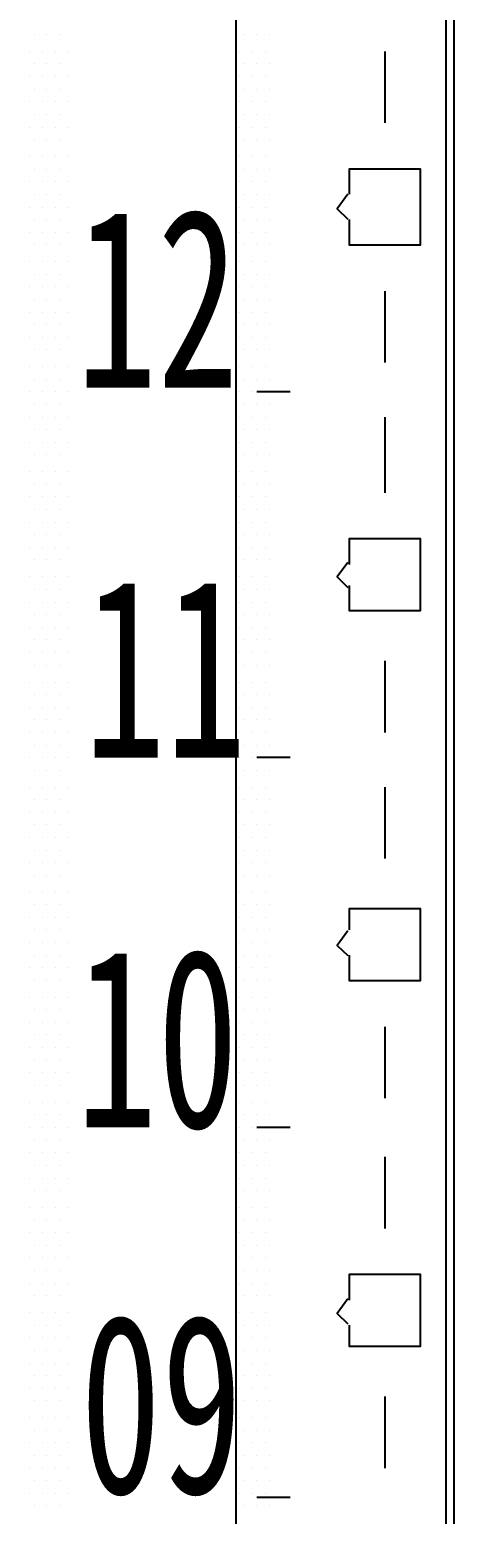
# Model space of a CAD drawing. Header units: metres. Extents: x 17 to 1264, y 17 to 859.
# Drawn here: x 307.7 to 322.3, y 221.8 to 272.6 of the extents above; entities that cross this region are included whole.
import ezdxf

# ---------------------------------------------------------------- set-up
doc = ezdxf.new("R2010")
doc.units = ezdxf.units.M
for name, color, linetype in [('LINES', 7, 'Continuous'), ('POLYLINES', 4, 'Continuous'), ('TEXTS', 3, 'Continuous')]:
    doc.layers.add(name, color=color, linetype=linetype)

msp = doc.modelspace()

# ---------------------------------------------------------------- linework, layer by layer
at = {"layer": 'LINES'}
for p, q in [((322.27, 121.54), (322.27, 716.83)), ((307.87, 272.45), (307.87, 272.45)), ((308.3, 272.45), (308.3, 272.45)), ((308.73, 272.45), (308.73, 272.45)), ((315.07, 272.45), (315.07, 272.45)), ((315.5, 272.45), (315.5, 272.45)), ((315.93, 272.45), (315.93, 272.45)), ((307.72, 271.87), (307.72, 271.87)), ((308.15, 271.87), (308.15, 271.87)), ((308.59, 271.87), (308.59, 271.87)), ((309.02, 271.87), (309.02, 271.87)), ((314.92, 271.87), (314.92, 271.87)), ((315.35, 271.87), (315.35, 271.87)), ((315.79, 271.87), (315.79, 271.87)), ((319.89, 271.87), (319.89, 269.42)), ((307.87, 271.44), (307.87, 271.44)), ((308.3, 271.44), (308.3, 271.44)), ((308.73, 271.44), (308.73, 271.44)), ((315.07, 271.44), (315.07, 271.44)), ((315.5, 271.44), (315.5, 271.44)), ((315.93, 271.44), (315.93, 271.44)), ((307.72, 271.01), (307.72, 271.01)), ((307.87, 270.58), (307.87, 270.58)), ((308.15, 271.01), (308.15, 271.01)), ((308.3, 270.58), (308.3, 270.58)), ((308.59, 271.01), (308.59, 271.01)), ((308.73, 270.58), (308.73, 270.58)), ((309.02, 271.01), (309.02, 271.01)), ((314.92, 271.01), (314.92, 271.01)), ((315.07, 270.58), (315.07, 270.58)), ((315.35, 271.01), (315.35, 271.01)), ((315.5, 270.58), (315.5, 270.58)), ((315.79, 271.01), (315.79, 271.01)), ((315.93, 270.58), (315.93, 270.58)), ((307.72, 270.14), (307.72, 270.14)), ((308.15, 270.14), (308.15, 270.14)), ((308.59, 270.14), (308.59, 270.14)), ((309.02, 270.14), (309.02, 270.14)), ((314.92, 270.14), (314.92, 270.14)), ((315.35, 270.14), (315.35, 270.14)), ((315.79, 270.14), (315.79, 270.14)), ((307.87, 269.71), (307.87, 269.71)), ((308.3, 269.71), (308.3, 269.71)), ((308.73, 269.71), (308.73, 269.71)), ((315.07, 269.71), (315.07, 269.71)), ((315.5, 269.71), (315.5, 269.71)), ((315.93, 269.71), (315.93, 269.71)), ((307.72, 269.28), (307.72, 269.28)), ((308.15, 269.28), (308.15, 269.28)), ((308.59, 269.28), (308.59, 269.28)), ((309.02, 269.28), (309.02, 269.28)), ((314.92, 269.28), (314.92, 269.28)), ((315.35, 269.28), (315.35, 269.28)), ((315.79, 269.28), (315.79, 269.28)), ((307.87, 268.85), (307.87, 268.85)), ((308.3, 268.85), (308.3, 268.85)), ((308.73, 268.85), (308.73, 268.85)), ((315.07, 268.85), (315.07, 268.85)), ((315.5, 268.85), (315.5, 268.85)), ((315.93, 268.85), (315.93, 268.85)), ((307.72, 268.27), (307.72, 268.27)), ((308.15, 268.27), (308.15, 268.27)), ((308.59, 268.27), (308.59, 268.27)), ((309.02, 268.27), (309.02, 268.27)), ((314.92, 268.27), (314.92, 268.27)), ((315.35, 268.27), (315.35, 268.27)), ((315.79, 268.27), (315.79, 268.27)), ((307.87, 267.84), (307.87, 267.84)), ((308.3, 267.84), (308.3, 267.84)), ((308.73, 267.84), (308.73, 267.84)), ((315.07, 267.84), (315.07, 267.84)), ((315.5, 267.84), (315.5, 267.84)), ((315.93, 267.84), (315.93, 267.84)), ((307.72, 267.41), (307.72, 267.41)), ((308.15, 267.41), (308.15, 267.41)), ((308.59, 267.41), (308.59, 267.41)), ((309.02, 267.41), (309.02, 267.41)), ((314.92, 267.41), (314.92, 267.41)), ((315.35, 267.41), (315.35, 267.41)), ((315.79, 267.41), (315.79, 267.41)), ((307.72, 266.54), (307.72, 266.54)), ((307.87, 266.98), (307.87, 266.98)), ((308.15, 266.54), (308.15, 266.54)), ((308.3, 266.98), (308.3, 266.98)), ((308.59, 266.54), (308.59, 266.54)), ((308.73, 266.98), (308.73, 266.98)), ((309.02, 266.54), (309.02, 266.54)), ((314.92, 266.54), (314.92, 266.54)), ((315.07, 266.98), (315.07, 266.98)), ((315.35, 266.54), (315.35, 266.54)), ((315.5, 266.98), (315.5, 266.98)), ((315.79, 266.54), (315.79, 266.54)), ((315.93, 266.98), (315.93, 266.98)), ((307.87, 266.11), (307.87, 266.11)), ((308.3, 266.11), (308.3, 266.11)), ((308.73, 266.11), (308.73, 266.11)), ((315.07, 266.11), (315.07, 266.11)), ((315.5, 266.11), (315.5, 266.11)), ((315.93, 266.11), (315.93, 266.11)), ((307.72, 265.68), (307.72, 265.68)), ((308.15, 265.68), (308.15, 265.68)), ((308.59, 265.68), (308.59, 265.68)), ((309.02, 265.68), (309.02, 265.68)), ((314.92, 265.68), (314.92, 265.68)), ((315.35, 265.68), (315.35, 265.68)), ((315.79, 265.68), (315.79, 265.68)), ((307.87, 265.25), (307.87, 265.25)), ((308.3, 265.25), (308.3, 265.25)), ((308.73, 265.25), (308.73, 265.25)), ((315.07, 265.25), (315.07, 265.25)), ((315.5, 265.25), (315.5, 265.25)), ((315.93, 265.25), (315.93, 265.25)), ((307.72, 264.67), (307.72, 264.67)), ((308.15, 264.67), (308.15, 264.67)), ((308.59, 264.67), (308.59, 264.67)), ((309.02, 264.67), (309.02, 264.67)), ((314.92, 264.67), (314.92, 264.67)), ((315.35, 264.67), (315.35, 264.67)), ((315.79, 264.67), (315.79, 264.67)), ((307.87, 264.24), (307.87, 264.24)), ((308.3, 264.24), (308.3, 264.24)), ((308.73, 264.24), (308.73, 264.24)), ((315.07, 264.24), (315.07, 264.24)), ((315.5, 264.24), (315.5, 264.24)), ((315.93, 264.24), (315.93, 264.24)), ((307.72, 263.81), (307.72, 263.81)), ((308.15, 263.81), (308.15, 263.81)), ((308.59, 263.81), (308.59, 263.81)), ((309.02, 263.81), (309.02, 263.81)), ((314.92, 263.81), (314.92, 263.81)), ((315.35, 263.81), (315.35, 263.81)), ((315.79, 263.81), (315.79, 263.81)), ((319.89, 263.66), (319.89, 261.22)), ((307.72, 262.94), (307.72, 262.94)), ((307.87, 263.38), (307.87, 263.38)), ((308.15, 262.94), (308.15, 262.94)), ((308.3, 263.38), (308.3, 263.38)), ((308.59, 262.94), (308.59, 262.94)), ((308.73, 263.38), (308.73, 263.38)), ((309.02, 262.94), (309.02, 262.94)), ((314.92, 262.94), (314.92, 262.94)), ((315.07, 263.38), (315.07, 263.38)), ((315.35, 262.94), (315.35, 262.94)), ((315.5, 263.38), (315.5, 263.38)), ((315.79, 262.94), (315.79, 262.94)), ((315.93, 263.38), (315.93, 263.38)), ((307.87, 262.51), (307.87, 262.51)), ((308.3, 262.51), (308.3, 262.51)), ((308.73, 262.51), (308.73, 262.51)), ((315.07, 262.51), (315.07, 262.51)), ((315.5, 262.51), (315.5, 262.51)), ((315.93, 262.51), (315.93, 262.51)), ((307.72, 262.08), (307.72, 262.08)), ((308.15, 262.08), (308.15, 262.08)), ((308.59, 262.08), (308.59, 262.08)), ((309.02, 262.08), (309.02, 262.08)), ((314.92, 262.08), (314.92, 262.08)), ((315.35, 262.08), (315.35, 262.08)), ((315.79, 262.08), (315.79, 262.08)), ((307.87, 261.65), (307.87, 261.65)), ((308.3, 261.65), (308.3, 261.65)), ((308.73, 261.65), (308.73, 261.65)), ((315.07, 261.65), (315.07, 261.65)), ((315.5, 261.65), (315.5, 261.65)), ((315.93, 261.65), (315.93, 261.65)), ((307.72, 261.07), (307.72, 261.07)), ((308.15, 261.07), (308.15, 261.07)), ((308.59, 261.07), (308.59, 261.07)), ((309.02, 261.07), (309.02, 261.07)), ((314.92, 261.07), (314.92, 261.07)), ((315.35, 261.07), (315.35, 261.07)), ((315.79, 261.07), (315.79, 261.07)), ((307.87, 260.64), (307.87, 260.64)), ((308.3, 260.64), (308.3, 260.64)), ((308.73, 260.64), (308.73, 260.64)), ((315.07, 260.64), (315.07, 260.64)), ((315.5, 260.64), (315.5, 260.64)), ((315.93, 260.64), (315.93, 260.64)), ((307.72, 260.21), (307.72, 260.21)), ((308.15, 260.21), (308.15, 260.21)), ((308.59, 260.21), (308.59, 260.21)), ((309.02, 260.21), (309.02, 260.21)), ((314.92, 260.21), (314.92, 260.21)), ((315.35, 260.21), (315.35, 260.21)), ((316.65, 260.21), (315.5, 260.21)), ((315.79, 260.21), (315.79, 260.21)), ((307.87, 259.78), (307.87, 259.78)), ((308.3, 259.78), (308.3, 259.78)), ((308.73, 259.78), (308.73, 259.78)), ((315.07, 259.78), (315.07, 259.78)), ((315.5, 259.78), (315.5, 259.78)), ((315.93, 259.78), (315.93, 259.78)), ((307.72, 259.34), (307.72, 259.34)), ((307.87, 258.91), (307.87, 258.91)), ((308.15, 259.34), (308.15, 259.34)), ((308.3, 258.91), (308.3, 258.91)), ((308.59, 259.34), (308.59, 259.34)), ((308.73, 258.91), (308.73, 258.91)), ((309.02, 259.34), (309.02, 259.34)), ((314.92, 259.34), (314.92, 259.34)), ((315.07, 258.91), (315.07, 258.91)), ((315.35, 259.34), (315.35, 259.34)), ((315.5, 258.91), (315.5, 258.91)), ((315.79, 259.34), (315.79, 259.34)), ((315.93, 258.91), (315.93, 258.91)), ((319.89, 259.34), (319.89, 256.75)), ((307.72, 258.48), (307.72, 258.48)), ((308.15, 258.48), (308.15, 258.48)), ((308.59, 258.48), (308.59, 258.48)), ((309.02, 258.48), (309.02, 258.48)), ((314.92, 258.48), (314.92, 258.48)), ((315.35, 258.48), (315.35, 258.48)), ((315.79, 258.48), (315.79, 258.48)), ((307.87, 258.05), (307.87, 258.05)), ((308.3, 258.05), (308.3, 258.05)), ((308.73, 258.05), (308.73, 258.05)), ((315.07, 258.05), (315.07, 258.05)), ((315.5, 258.05), (315.5, 258.05)), ((315.93, 258.05), (315.93, 258.05)), ((307.72, 257.47), (307.72, 257.47)), ((308.15, 257.47), (308.15, 257.47)), ((308.59, 257.47), (308.59, 257.47)), ((309.02, 257.47), (309.02, 257.47)), ((314.92, 257.47), (314.92, 257.47)), ((315.35, 257.47), (315.35, 257.47)), ((315.79, 257.47), (315.79, 257.47)), ((307.87, 257.04), (307.87, 257.04)), ((308.3, 257.04), (308.3, 257.04)), ((308.73, 257.04), (308.73, 257.04)), ((315.07, 257.04), (315.07, 257.04)), ((315.5, 257.04), (315.5, 257.04)), ((315.93, 257.04), (315.93, 257.04)), ((307.72, 256.61), (307.72, 256.61)), ((308.15, 256.61), (308.15, 256.61)), ((308.59, 256.61), (308.59, 256.61)), ((309.02, 256.61), (309.02, 256.61)), ((314.92, 256.61), (314.92, 256.61)), ((315.35, 256.61), (315.35, 256.61)), ((315.79, 256.61), (315.79, 256.61)), ((307.87, 256.18), (307.87, 256.18)), ((308.3, 256.18), (308.3, 256.18)), ((308.73, 256.18), (308.73, 256.18)), ((315.07, 256.18), (315.07, 256.18)), ((315.5, 256.18), (315.5, 256.18)), ((315.93, 256.18), (315.93, 256.18)), ((307.72, 255.74), (307.72, 255.74)), ((307.87, 255.31), (307.87, 255.31)), ((308.15, 255.74), (308.15, 255.74)), ((308.3, 255.31), (308.3, 255.31)), ((308.59, 255.74), (308.59, 255.74)), ((308.73, 255.31), (308.73, 255.31)), ((309.02, 255.74), (309.02, 255.74)), ((314.92, 255.74), (314.92, 255.74)), ((315.07, 255.31), (315.07, 255.31)), ((315.35, 255.74), (315.35, 255.74)), ((315.5, 255.31), (315.5, 255.31)), ((315.79, 255.74), (315.79, 255.74)), ((315.93, 255.31), (315.93, 255.31)), ((307.72, 254.88), (307.72, 254.88)), ((308.15, 254.88), (308.15, 254.88)), ((308.59, 254.88), (308.59, 254.88)), ((309.02, 254.88), (309.02, 254.88)), ((314.92, 254.88), (314.92, 254.88)), ((315.35, 254.88), (315.35, 254.88)), ((315.79, 254.88), (315.79, 254.88)), ((307.87, 254.45), (307.87, 254.45)), ((308.3, 254.45), (308.3, 254.45)), ((308.73, 254.45), (308.73, 254.45)), ((315.07, 254.45), (315.07, 254.45)), ((315.5, 254.45), (315.5, 254.45)), ((315.93, 254.45), (315.93, 254.45)), ((307.72, 253.87), (307.72, 253.87)), ((308.15, 253.87), (308.15, 253.87)), ((308.59, 253.87), (308.59, 253.87)), ((309.02, 253.87), (309.02, 253.87)), ((314.92, 253.87), (314.92, 253.87)), ((315.35, 253.87), (315.35, 253.87)), ((315.79, 253.87), (315.79, 253.87)), ((307.87, 253.44), (307.87, 253.44)), ((308.3, 253.44), (308.3, 253.44)), ((308.73, 253.44), (308.73, 253.44)), ((315.07, 253.44), (315.07, 253.44)), ((315.5, 253.44), (315.5, 253.44)), ((315.93, 253.44), (315.93, 253.44)), ((307.72, 253.01), (307.72, 253.01)), ((308.15, 253.01), (308.15, 253.01)), ((308.59, 253.01), (308.59, 253.01)), ((309.02, 253.01), (309.02, 253.01)), ((314.92, 253.01), (314.92, 253.01)), ((315.35, 253.01), (315.35, 253.01)), ((315.79, 253.01), (315.79, 253.01)), ((307.87, 252.58), (307.87, 252.58)), ((308.3, 252.58), (308.3, 252.58)), ((308.73, 252.58), (308.73, 252.58)), ((315.07, 252.58), (315.07, 252.58)), ((315.5, 252.58), (315.5, 252.58)), ((315.93, 252.58), (315.93, 252.58)), ((307.72, 252.14), (307.72, 252.14)), ((308.15, 252.14), (308.15, 252.14)), ((308.59, 252.14), (308.59, 252.14)), ((309.02, 252.14), (309.02, 252.14)), ((314.92, 252.14), (314.92, 252.14)), ((315.35, 252.14), (315.35, 252.14)), ((315.79, 252.14), (315.79, 252.14)), ((307.72, 251.28), (307.72, 251.28)), ((307.87, 251.71), (307.87, 251.71)), ((308.15, 251.28), (308.15, 251.28)), ((308.3, 251.71), (308.3, 251.71)), ((308.59, 251.28), (308.59, 251.28)), ((308.73, 251.71), (308.73, 251.71)), ((309.02, 251.28), (309.02, 251.28)), ((314.92, 251.28), (314.92, 251.28)), ((315.07, 251.71), (315.07, 251.71)), ((315.35, 251.28), (315.35, 251.28)), ((315.5, 251.71), (315.5, 251.71)), ((315.79, 251.28), (315.79, 251.28)), ((315.93, 251.71), (315.93, 251.71)), ((307.87, 250.85), (307.87, 250.85)), ((308.3, 250.85), (308.3, 250.85)), ((308.73, 250.85), (308.73, 250.85)), ((315.07, 250.85), (315.07, 250.85)), ((315.5, 250.85), (315.5, 250.85)), ((315.93, 250.85), (315.93, 250.85)), ((319.89, 250.99), (319.89, 248.54)), ((307.72, 250.27), (307.72, 250.27)), ((308.15, 250.27), (308.15, 250.27)), ((308.59, 250.27), (308.59, 250.27)), ((309.02, 250.27), (309.02, 250.27)), ((314.92, 250.27), (314.92, 250.27)), ((315.35, 250.27), (315.35, 250.27)), ((315.79, 250.27), (315.79, 250.27)), ((307.87, 249.84), (307.87, 249.84)), ((308.3, 249.84), (308.3, 249.84)), ((308.73, 249.84), (308.73, 249.84)), ((315.07, 249.84), (315.07, 249.84)), ((315.5, 249.84), (315.5, 249.84)), ((315.93, 249.84), (315.93, 249.84)), ((307.72, 249.41), (307.72, 249.41)), ((308.15, 249.41), (308.15, 249.41)), ((308.59, 249.41), (308.59, 249.41)), ((309.02, 249.41), (309.02, 249.41)), ((314.92, 249.41), (314.92, 249.41)), ((315.35, 249.41), (315.35, 249.41)), ((315.79, 249.41), (315.79, 249.41)), ((307.87, 248.98), (307.87, 248.98)), ((308.3, 248.98), (308.3, 248.98)), ((308.73, 248.98), (308.73, 248.98)), ((315.07, 248.98), (315.07, 248.98)), ((315.5, 248.98), (315.5, 248.98)), ((315.93, 248.98), (315.93, 248.98)), ((307.72, 248.54), (307.72, 248.54)), ((308.15, 248.54), (308.15, 248.54)), ((308.59, 248.54), (308.59, 248.54)), ((309.02, 248.54), (309.02, 248.54)), ((314.92, 248.54), (314.92, 248.54)), ((315.35, 248.54), (315.35, 248.54)), ((315.79, 248.54), (315.79, 248.54)), ((307.72, 247.68), (307.72, 247.68)), ((307.87, 248.11), (307.87, 248.11)), ((308.15, 247.68), (308.15, 247.68)), ((308.3, 248.11), (308.3, 248.11)), ((308.59, 247.68), (308.59, 247.68)), ((308.73, 248.11), (308.73, 248.11)), ((309.02, 247.68), (309.02, 247.68)), ((314.92, 247.68), (314.92, 247.68)), ((315.07, 248.11), (315.07, 248.11)), ((315.35, 247.68), (315.35, 247.68)), ((315.5, 248.11), (315.5, 248.11)), ((316.65, 247.68), (315.5, 247.68)), ((315.79, 247.68), (315.79, 247.68)), ((315.93, 248.11), (315.93, 248.11)), ((307.87, 247.25), (307.87, 247.25)), ((308.3, 247.25), (308.3, 247.25)), ((308.73, 247.25), (308.73, 247.25)), ((315.07, 247.25), (315.07, 247.25)), ((315.5, 247.25), (315.5, 247.25)), ((315.93, 247.25), (315.93, 247.25)), ((307.72, 246.67), (307.72, 246.67)), ((308.15, 246.67), (308.15, 246.67)), ((308.59, 246.67), (308.59, 246.67)), ((309.02, 246.67), (309.02, 246.67)), ((314.92, 246.67), (314.92, 246.67)), ((315.35, 246.67), (315.35, 246.67)), ((315.79, 246.67), (315.79, 246.67)), ((319.89, 246.67), (319.89, 244.22)), ((307.87, 246.24), (307.87, 246.24)), ((308.3, 246.24), (308.3, 246.24)), ((308.73, 246.24), (308.73, 246.24)), ((315.07, 246.24), (315.07, 246.24)), ((315.5, 246.24), (315.5, 246.24)), ((315.93, 246.24), (315.93, 246.24)), ((307.72, 245.81), (307.72, 245.81)), ((308.15, 245.81), (308.15, 245.81)), ((308.59, 245.81), (308.59, 245.81)), ((309.02, 245.81), (309.02, 245.81)), ((314.92, 245.81), (314.92, 245.81)), ((315.35, 245.81), (315.35, 245.81)), ((315.79, 245.81), (315.79, 245.81)), ((307.87, 245.38), (307.87, 245.38)), ((308.3, 245.38), (308.3, 245.38)), ((308.73, 245.38), (308.73, 245.38)), ((315.07, 245.38), (315.07, 245.38)), ((315.5, 245.38), (315.5, 245.38)), ((315.93, 245.38), (315.93, 245.38)), ((307.72, 244.94), (307.72, 244.94)), ((308.15, 244.94), (308.15, 244.94)), ((308.59, 244.94), (308.59, 244.94)), ((309.02, 244.94), (309.02, 244.94)), ((314.92, 244.94), (314.92, 244.94)), ((315.35, 244.94), (315.35, 244.94)), ((315.79, 244.94), (315.79, 244.94)), ((307.87, 244.51), (307.87, 244.51)), ((308.3, 244.51), (308.3, 244.51)), ((308.73, 244.51), (308.73, 244.51)), ((315.07, 244.51), (315.07, 244.51)), ((315.5, 244.51), (315.5, 244.51)), ((315.93, 244.51), (315.93, 244.51)), ((307.72, 244.08), (307.72, 244.08)), ((307.87, 243.65), (307.87, 243.65)), ((308.15, 244.08), (308.15, 244.08)), ((308.3, 243.65), (308.3, 243.65)), ((308.59, 244.08), (308.59, 244.08)), ((308.73, 243.65), (308.73, 243.65)), ((309.02, 244.08), (309.02, 244.08)), ((314.92, 244.08), (314.92, 244.08)), ((315.07, 243.65), (315.07, 243.65)), ((315.35, 244.08), (315.35, 244.08)), ((315.5, 243.65), (315.5, 243.65)), ((315.79, 244.08), (315.79, 244.08)), ((315.93, 243.65), (315.93, 243.65)), ((307.72, 243.07), (307.72, 243.07)), ((307.87, 242.64), (307.87, 242.64)), ((308.15, 243.07), (308.15, 243.07)), ((308.3, 242.64), (308.3, 242.64)), ((308.59, 243.07), (308.59, 243.07)), ((308.73, 242.64), (308.73, 242.64)), ((309.02, 243.07), (309.02, 243.07)), ((314.92, 243.07), (314.92, 243.07)), ((315.07, 242.64), (315.07, 242.64)), ((315.35, 243.07), (315.35, 243.07)), ((315.5, 242.64), (315.5, 242.64)), ((315.79, 243.07), (315.79, 243.07)), ((315.93, 242.64), (315.93, 242.64)), ((307.72, 242.21), (307.72, 242.21)), ((308.15, 242.21), (308.15, 242.21)), ((308.59, 242.21), (308.59, 242.21)), ((309.02, 242.21), (309.02, 242.21)), ((314.92, 242.21), (314.92, 242.21)), ((315.35, 242.21), (315.35, 242.21)), ((315.79, 242.21), (315.79, 242.21)), ((307.87, 241.78), (307.87, 241.78)), ((308.3, 241.78), (308.3, 241.78)), ((308.73, 241.78), (308.73, 241.78)), ((315.07, 241.78), (315.07, 241.78)), ((315.5, 241.78), (315.5, 241.78)), ((315.93, 241.78), (315.93, 241.78)), ((307.72, 241.34), (307.72, 241.34)), ((308.15, 241.34), (308.15, 241.34)), ((308.59, 241.34), (308.59, 241.34)), ((309.02, 241.34), (309.02, 241.34)), ((314.92, 241.34), (314.92, 241.34)), ((315.35, 241.34), (315.35, 241.34)), ((315.79, 241.34), (315.79, 241.34)), ((307.87, 240.91), (307.87, 240.91)), ((308.3, 240.91), (308.3, 240.91)), ((308.73, 240.91), (308.73, 240.91)), ((315.07, 240.91), (315.07, 240.91)), ((315.5, 240.91), (315.5, 240.91)), ((315.93, 240.91), (315.93, 240.91)), ((307.72, 240.48), (307.72, 240.48)), ((307.87, 240.05), (307.87, 240.05)), ((308.15, 240.48), (308.15, 240.48)), ((308.3, 240.05), (308.3, 240.05)), ((308.59, 240.48), (308.59, 240.48)), ((308.73, 240.05), (308.73, 240.05)), ((309.02, 240.48), (309.02, 240.48)), ((314.92, 240.48), (314.92, 240.48)), ((315.07, 240.05), (315.07, 240.05)), ((315.35, 240.48), (315.35, 240.48)), ((315.5, 240.05), (315.5, 240.05)), ((315.79, 240.48), (315.79, 240.48)), ((315.93, 240.05), (315.93, 240.05)), ((307.72, 239.47), (307.72, 239.47)), ((307.87, 239.04), (307.87, 239.04)), ((308.15, 239.47), (308.15, 239.47)), ((308.3, 239.04), (308.3, 239.04)), ((308.59, 239.47), (308.59, 239.47)), ((308.73, 239.04), (308.73, 239.04)), ((309.02, 239.47), (309.02, 239.47)), ((314.92, 239.47), (314.92, 239.47)), ((315.07, 239.04), (315.07, 239.04)), ((315.35, 239.47), (315.35, 239.47)), ((315.5, 239.04), (315.5, 239.04)), ((315.79, 239.47), (315.79, 239.47)), ((315.93, 239.04), (315.93, 239.04)), ((307.72, 238.61), (307.72, 238.61)), ((308.15, 238.61), (308.15, 238.61)), ((308.59, 238.61), (308.59, 238.61)), ((309.02, 238.61), (309.02, 238.61)), ((314.92, 238.61), (314.92, 238.61)), ((315.35, 238.61), (315.35, 238.61)), ((315.79, 238.61), (315.79, 238.61)), ((307.87, 238.18), (307.87, 238.18)), ((308.3, 238.18), (308.3, 238.18)), ((308.73, 238.18), (308.73, 238.18)), ((315.07, 238.18), (315.07, 238.18)), ((315.5, 238.18), (315.5, 238.18)), ((315.93, 238.18), (315.93, 238.18)), ((319.89, 238.46), (319.89, 236.02)), ((307.72, 237.74), (307.72, 237.74)), ((308.15, 237.74), (308.15, 237.74)), ((308.59, 237.74), (308.59, 237.74)), ((309.02, 237.74), (309.02, 237.74)), ((314.92, 237.74), (314.92, 237.74)), ((315.35, 237.74), (315.35, 237.74)), ((315.79, 237.74), (315.79, 237.74)), ((307.87, 237.31), (307.87, 237.31)), ((308.3, 237.31), (308.3, 237.31)), ((308.73, 237.31), (308.73, 237.31)), ((315.07, 237.31), (315.07, 237.31)), ((315.5, 237.31), (315.5, 237.31)), ((315.93, 237.31), (315.93, 237.31)), ((307.72, 236.88), (307.72, 236.88)), ((308.15, 236.88), (308.15, 236.88)), ((308.59, 236.88), (308.59, 236.88)), ((309.02, 236.88), (309.02, 236.88)), ((314.92, 236.88), (314.92, 236.88)), ((315.35, 236.88), (315.35, 236.88)), ((315.79, 236.88), (315.79, 236.88)), ((307.87, 236.45), (307.87, 236.45)), ((308.3, 236.45), (308.3, 236.45)), ((308.73, 236.45), (308.73, 236.45)), ((315.07, 236.45), (315.07, 236.45)), ((315.5, 236.45), (315.5, 236.45)), ((315.93, 236.45), (315.93, 236.45)), ((307.72, 235.87), (307.72, 235.87)), ((308.15, 235.87), (308.15, 235.87)), ((308.59, 235.87), (308.59, 235.87)), ((309.02, 235.87), (309.02, 235.87)), ((314.92, 235.87), (314.92, 235.87)), ((315.35, 235.87), (315.35, 235.87)), ((315.79, 235.87), (315.79, 235.87)), ((307.72, 235.01), (307.72, 235.01)), ((307.87, 235.44), (307.87, 235.44)), ((308.15, 235.01), (308.15, 235.01)), ((308.3, 235.44), (308.3, 235.44)), ((308.59, 235.01), (308.59, 235.01)), ((308.73, 235.44), (308.73, 235.44)), ((309.02, 235.01), (309.02, 235.01)), ((314.92, 235.01), (314.92, 235.01)), ((315.07, 235.44), (315.07, 235.44)), ((315.35, 235.01), (315.35, 235.01)), ((315.5, 235.44), (315.5, 235.44)), ((316.65, 235.01), (315.5, 235.01)), ((315.79, 235.01), (315.79, 235.01)), ((315.93, 235.44), (315.93, 235.44)), ((307.87, 234.58), (307.87, 234.58)), ((308.3, 234.58), (308.3, 234.58)), ((308.73, 234.58), (308.73, 234.58)), ((315.07, 234.58), (315.07, 234.58)), ((315.5, 234.58), (315.5, 234.58)), ((315.93, 234.58), (315.93, 234.58)), ((307.72, 234.14), (307.72, 234.14)), ((308.15, 234.14), (308.15, 234.14)), ((308.59, 234.14), (308.59, 234.14)), ((309.02, 234.14), (309.02, 234.14)), ((314.92, 234.14), (314.92, 234.14)), ((315.35, 234.14), (315.35, 234.14)), ((315.79, 234.14), (315.79, 234.14)), ((319.89, 234), (319.89, 231.55)), ((307.87, 233.71), (307.87, 233.71)), ((308.3, 233.71), (308.3, 233.71)), ((308.73, 233.71), (308.73, 233.71)), ((315.07, 233.71), (315.07, 233.71)), ((315.5, 233.71), (315.5, 233.71)), ((315.93, 233.71), (315.93, 233.71)), ((307.72, 233.28), (307.72, 233.28)), ((308.15, 233.28), (308.15, 233.28)), ((308.59, 233.28), (308.59, 233.28)), ((309.02, 233.28), (309.02, 233.28)), ((314.92, 233.28), (314.92, 233.28)), ((315.35, 233.28), (315.35, 233.28)), ((315.79, 233.28), (315.79, 233.28)), ((307.87, 232.85), (307.87, 232.85)), ((308.3, 232.85), (308.3, 232.85)), ((308.73, 232.85), (308.73, 232.85)), ((315.07, 232.85), (315.07, 232.85)), ((315.5, 232.85), (315.5, 232.85)), ((315.93, 232.85), (315.93, 232.85)), ((307.72, 232.27), (307.72, 232.27)), ((308.15, 232.27), (308.15, 232.27)), ((308.59, 232.27), (308.59, 232.27)), ((309.02, 232.27), (309.02, 232.27)), ((314.92, 232.27), (314.92, 232.27)), ((315.35, 232.27), (315.35, 232.27)), ((315.79, 232.27), (315.79, 232.27)), ((307.72, 231.41), (307.72, 231.41)), ((307.87, 231.84), (307.87, 231.84)), ((308.15, 231.41), (308.15, 231.41)), ((308.3, 231.84), (308.3, 231.84)), ((308.59, 231.41), (308.59, 231.41)), ((308.73, 231.84), (308.73, 231.84)), ((309.02, 231.41), (309.02, 231.41)), ((314.92, 231.41), (314.92, 231.41)), ((315.07, 231.84), (315.07, 231.84)), ((315.35, 231.41), (315.35, 231.41)), ((315.5, 231.84), (315.5, 231.84)), ((315.79, 231.41), (315.79, 231.41)), ((315.93, 231.84), (315.93, 231.84)), ((307.87, 230.98), (307.87, 230.98)), ((308.3, 230.98), (308.3, 230.98)), ((308.73, 230.98), (308.73, 230.98)), ((315.07, 230.98), (315.07, 230.98)), ((315.5, 230.98), (315.5, 230.98)), ((315.93, 230.98), (315.93, 230.98)), ((307.72, 230.54), (307.72, 230.54)), ((308.15, 230.54), (308.15, 230.54)), ((308.59, 230.54), (308.59, 230.54)), ((309.02, 230.54), (309.02, 230.54)), ((314.92, 230.54), (314.92, 230.54)), ((315.35, 230.54), (315.35, 230.54)), ((315.79, 230.54), (315.79, 230.54)), ((307.87, 230.11), (307.87, 230.11)), ((308.3, 230.11), (308.3, 230.11)), ((308.73, 230.11), (308.73, 230.11)), ((315.07, 230.11), (315.07, 230.11)), ((315.5, 230.11), (315.5, 230.11)), ((315.93, 230.11), (315.93, 230.11)), ((307.72, 229.68), (307.72, 229.68)), ((308.15, 229.68), (308.15, 229.68)), ((308.59, 229.68), (308.59, 229.68)), ((309.02, 229.68), (309.02, 229.68)), ((314.92, 229.68), (314.92, 229.68)), ((315.35, 229.68), (315.35, 229.68)), ((315.79, 229.68), (315.79, 229.68)), ((307.87, 229.25), (307.87, 229.25)), ((308.3, 229.25), (308.3, 229.25)), ((308.73, 229.25), (308.73, 229.25)), ((315.07, 229.25), (315.07, 229.25)), ((315.5, 229.25), (315.5, 229.25)), ((315.93, 229.25), (315.93, 229.25)), ((307.72, 228.67), (307.72, 228.67)), ((308.15, 228.67), (308.15, 228.67)), ((308.59, 228.67), (308.59, 228.67)), ((309.02, 228.67), (309.02, 228.67)), ((314.92, 228.67), (314.92, 228.67)), ((315.35, 228.67), (315.35, 228.67)), ((315.79, 228.67), (315.79, 228.67)), ((307.87, 228.24), (307.87, 228.24)), ((308.3, 228.24), (308.3, 228.24)), ((308.73, 228.24), (308.73, 228.24)), ((315.07, 228.24), (315.07, 228.24)), ((315.5, 228.24), (315.5, 228.24)), ((315.93, 228.24), (315.93, 228.24)), ((307.72, 227.81), (307.72, 227.81)), ((307.87, 227.38), (307.87, 227.38)), ((308.15, 227.81), (308.15, 227.81)), ((308.3, 227.38), (308.3, 227.38)), ((308.59, 227.81), (308.59, 227.81)), ((308.73, 227.38), (308.73, 227.38)), ((309.02, 227.81), (309.02, 227.81)), ((314.92, 227.81), (314.92, 227.81)), ((315.07, 227.38), (315.07, 227.38)), ((315.35, 227.81), (315.35, 227.81)), ((315.5, 227.38), (315.5, 227.38)), ((315.79, 227.81), (315.79, 227.81)), ((315.93, 227.38), (315.93, 227.38)), ((307.72, 226.94), (307.72, 226.94)), ((308.15, 226.94), (308.15, 226.94)), ((308.59, 226.94), (308.59, 226.94)), ((309.02, 226.94), (309.02, 226.94)), ((314.92, 226.94), (314.92, 226.94)), ((315.35, 226.94), (315.35, 226.94)), ((315.79, 226.94), (315.79, 226.94)), ((307.87, 226.51), (307.87, 226.51)), ((308.3, 226.51), (308.3, 226.51)), ((308.73, 226.51), (308.73, 226.51)), ((315.07, 226.51), (315.07, 226.51)), ((315.5, 226.51), (315.5, 226.51)), ((315.93, 226.51), (315.93, 226.51)), ((307.72, 226.08), (307.72, 226.08)), ((308.15, 226.08), (308.15, 226.08)), ((308.59, 226.08), (308.59, 226.08)), ((309.02, 226.08), (309.02, 226.08)), ((314.92, 226.08), (314.92, 226.08)), ((315.35, 226.08), (315.35, 226.08)), ((315.79, 226.08), (315.79, 226.08)), ((307.87, 225.65), (307.87, 225.65)), ((308.3, 225.65), (308.3, 225.65)), ((308.73, 225.65), (308.73, 225.65)), ((315.07, 225.65), (315.07, 225.65)), ((315.5, 225.65), (315.5, 225.65)), ((315.93, 225.65), (315.93, 225.65)), ((319.89, 225.79), (319.89, 223.34)), ((307.72, 225.07), (307.72, 225.07)), ((308.15, 225.07), (308.15, 225.07)), ((308.59, 225.07), (308.59, 225.07)), ((309.02, 225.07), (309.02, 225.07)), ((314.92, 225.07), (314.92, 225.07)), ((315.35, 225.07), (315.35, 225.07)), ((315.79, 225.07), (315.79, 225.07)), ((307.87, 224.64), (307.87, 224.64)), ((308.3, 224.64), (308.3, 224.64)), ((308.73, 224.64), (308.73, 224.64)), ((315.07, 224.64), (315.07, 224.64)), ((315.5, 224.64), (315.5, 224.64)), ((315.93, 224.64), (315.93, 224.64)), ((307.72, 224.21), (307.72, 224.21)), ((307.87, 223.78), (307.87, 223.78)), ((308.15, 224.21), (308.15, 224.21)), ((308.3, 223.78), (308.3, 223.78)), ((308.59, 224.21), (308.59, 224.21)), ((308.73, 223.78), (308.73, 223.78)), ((309.02, 224.21), (309.02, 224.21)), ((314.92, 224.21), (314.92, 224.21)), ((315.07, 223.78), (315.07, 223.78)), ((315.35, 224.21), (315.35, 224.21)), ((315.5, 223.78), (315.5, 223.78)), ((315.79, 224.21), (315.79, 224.21)), ((315.93, 223.78), (315.93, 223.78)), ((307.72, 223.34), (307.72, 223.34)), ((308.15, 223.34), (308.15, 223.34)), ((308.59, 223.34), (308.59, 223.34)), ((309.02, 223.34), (309.02, 223.34)), ((314.92, 223.34), (314.92, 223.34)), ((315.35, 223.34), (315.35, 223.34)), ((315.79, 223.34), (315.79, 223.34)), ((307.87, 222.91), (307.87, 222.91)), ((308.3, 222.91), (308.3, 222.91)), ((308.73, 222.91), (308.73, 222.91)), ((315.07, 222.91), (315.07, 222.91)), ((315.5, 222.91), (315.5, 222.91)), ((315.93, 222.91), (315.93, 222.91)), ((307.72, 222.48), (307.72, 222.48)), ((308.15, 222.48), (308.15, 222.48)), ((308.59, 222.48), (308.59, 222.48)), ((309.02, 222.48), (309.02, 222.48)), ((314.92, 222.48), (314.92, 222.48)), ((315.35, 222.48), (315.35, 222.48)), ((316.65, 222.34), (315.5, 222.34)), ((315.79, 222.48), (315.79, 222.48)), ((307.87, 222.05), (307.87, 222.05)), ((308.3, 222.05), (308.3, 222.05)), ((308.73, 222.05), (308.73, 222.05)), ((315.07, 222.05), (315.07, 222.05)), ((315.5, 222.05), (315.5, 222.05)), ((315.93, 222.05), (315.93, 222.05))]:
    msp.add_line(p, q, dxfattribs=at)
at = {"layer": 'POLYLINES'}
for points in [[(314.78, 716.83), (314.78, 574.85), (314.78, 121.54)], [(321.98, 699.55), (321.98, 560.59), (321.98, 121.54)], [(318.67, 266.11), (318.67, 265.25), (321.11, 265.25), (321.11, 267.84), (318.67, 267.84), (318.67, 266.98)], [(318.62, 266.98), (318.26, 266.48), (318.62, 266.13)], [(318.67, 253.58), (318.67, 252.72), (321.11, 252.72), (321.11, 255.17), (318.67, 255.17), (318.67, 254.3)], [(318.62, 254.36), (318.26, 253.87), (318.62, 253.51)], [(318.67, 240.91), (318.67, 240.05), (321.11, 240.05), (321.11, 242.5), (318.67, 242.5), (318.67, 241.78)], [(318.62, 241.75), (318.26, 241.25), (318.62, 240.9)], [(318.67, 228.24), (318.67, 227.52), (321.11, 227.52), (321.11, 229.97), (318.67, 229.97), (318.67, 229.1)], [(318.62, 229.14), (318.26, 228.64), (318.62, 228.29)]]:
    msp.add_lwpolyline(points, dxfattribs=at)

# ---------------------------------------------------------------- texts
at = {"layer": 'TEXTS', "width": 0.666667}
for s, p in [('12', (309.31, 260.35)), ('11', (309.59, 247.68)), ('10', (309.31, 235.01)), ('09', (309.45, 222.48))]:
    msp.add_text(s, height=6.13, dxfattribs=at).set_placement(p)

doc.saveas('drawing.dxf')
